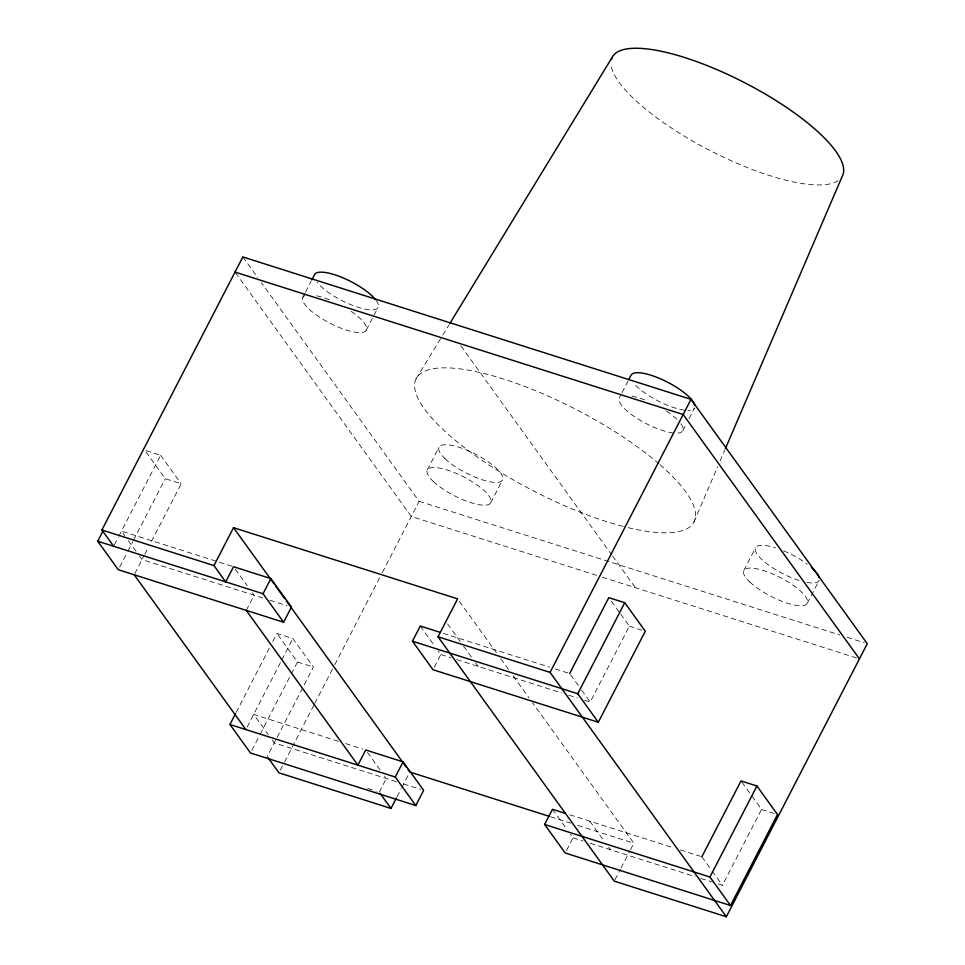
<?xml version="1.0" encoding="UTF-8"?>
<svg xmlns="http://www.w3.org/2000/svg" width="965" height="965" viewBox="0 0 965 965"><rect width="100%" height="100%" fill="white"/><g stroke="black" fill="none" stroke-linecap="round" stroke-linejoin="round"><path stroke-width="0.72" stroke-dasharray="4.83 3.62" d="M693.956 521.932L717.707 466.565M720.083 461.029L724.836 449.955M114.316 545.02L118.225 537.433M118.876 536.166L160.636 455.263L144.714 450.209L165.28 478.712L181.203 483.779L150.986 542.318M119.684 567.046L127.284 552.33M127.971 550.991L132.808 541.618M133.496 540.279L165.28 478.712M134.883 573.524L144.111 555.623M144.798 554.296L148.236 547.638M302.805 297.377L304.88 293.372M305.567 292.033L311.092 281.322M366.302 330.114L378.051 307.365M246.268 610.387L254.097 595.224L252.384 592.848M236.148 712.447L270.007 646.864M272.769 641.508L276.907 633.474L292.841 638.541L313.408 667.044L267.209 756.548M247.161 727.019L281.165 661.158M281.852 659.831L292.841 638.541M251.877 750.324L259.476 735.607M260.176 734.269L290.562 675.367M291.261 674.028L297.473 661.99L276.907 633.474M427.29 469.967L439.039 447.205M280.333 770.167L283.782 763.496M284.47 762.157L314.107 704.74M314.795 703.401L334.095 666.019M334.783 664.68L381.645 573.885M382.333 572.559L419.112 501.305L261.346 282.6M490.787 502.693L502.536 479.943M434.298 667.189L440.824 654.547L438.255 650.989M379.245 792.144L386.29 778.49L384.577 776.113M397.037 796.728L401.066 788.936M401.742 787.633L409.124 773.327M621.388 393.937L619.313 397.954A35.717 10.506 27.3 0 0 636.731 418.159A35.717 10.506 27.3 0 0 673.956 433.056M622.075 392.598L628.299 380.548M682.81 430.68L686.272 423.985M689.034 418.641L694.559 407.93A35.717 10.506 27.3 0 1 687.924 410.415M584.464 700.192L590.218 702.013L629.361 626.164L620.797 614.295M566.503 850.467L573.029 837.825L570.46 834.255M743.798 570.532L755.547 547.77M614.97 879.839L620.374 869.381M621.05 868.078L629.819 851.07M630.495 849.767L633.872 843.229L532.511 702.713M807.295 603.258L819.044 580.508A35.717 10.506 27.3 0 1 806.378 582.329M718.105 883.916L722.411 885.291L761.566 809.442L751.277 795.184M416.144 378.714L442.03 336.29M442.814 335L449.087 324.71M419.112 501.305L839.972 635.03M847.161 637.31L864.399 642.787M596.575 575.357L411.283 516.48L235.014 272.106M602.317 577.179L856.558 657.961M629.361 626.164L643.957 630.808M232.095 566.25L121.493 531.112L124.919 535.865M443.249 633.342L549.543 667.117M555.285 668.938L568.216 673.051M262.709 597.962L142.06 559.616L139.491 556.057M269.898 600.242L287.136 605.718M440.824 654.547L450.884 657.744M456.626 659.565L561.485 692.882M568.674 695.174L577.287 697.912M297.473 661.99L313.408 667.044M761.566 809.442L774.835 813.664M338.438 741.313L253.686 714.389L268.258 734.582M345.627 743.593L362.852 749.069M569.7 814.786L673.124 847.656M680.301 849.936L700.409 856.329M550.557 816.752L570.665 823.145M577.854 825.425L633.872 843.229M396.35 781.686L274.253 742.893L271.684 739.335M403.527 783.966L420.764 789.442M573.029 837.825L583.077 841.022M590.266 843.301L695.126 876.618M700.867 878.44L712.363 882.094M367.762 788.489L376.374 791.228M460.848 345.747L611.557 554.682M612.437 555.912L635.356 587.673M611.364 601.219L619.94 613.101M741.856 782.12L750.42 794.002M570.508 674.692L580.785 688.95M581.642 690.132L590.218 702.013M701.845 856.775L711.277 869.851M712.134 871.033L722.411 885.291M242.842 256.943L257.824 277.715M459.364 601.304L496.384 652.617M500.787 658.733L508.724 669.734M513.127 675.838L528.989 697.828M447.543 623.945L460.184 641.472M463.61 646.224L471.318 656.912M475.6 662.859L478.17 666.417M589.808 821.179L603.523 840.189M608.662 847.318L610.375 849.695M420.27 626.044L434.829 646.236M552.462 809.309L566.178 828.32M160.636 455.263L181.203 483.779M235.243 569.085L247.245 585.719M367.448 752.362L381.151 771.361M128.345 540.617L136.053 551.305M659.964 464.684A156.282 45.946 27.3 0 1 624.548 526.781M623.088 526.408A156.282 45.946 27.3 0 1 437.82 424.455A156.282 45.946 27.3 0 1 468.809 370.222A156.282 45.946 27.3 0 1 658.89 463.755M680.94 423.804A35.717 10.506 27.3 0 1 676.175 433.164M631.978 396.12A35.717 10.506 27.3 0 1 646.067 400.463M666.393 411.114A35.717 10.506 27.3 0 1 676.887 419.268M684.487 410.173A35.717 10.506 27.3 0 1 634.319 383.817M799.044 580.435A35.717 10.506 27.3 0 1 757.416 554.646A35.717 10.506 27.3 0 1 775.546 547.855M783.676 550.858A35.717 10.506 27.3 0 1 807.295 564.223M351.103 311.369A35.717 10.506 27.3 0 1 362.768 332.334A35.717 10.506 27.3 0 1 320.464 317.75A35.717 10.506 27.3 0 1 305.121 295.519M316.604 295.785A35.717 10.506 27.3 0 1 330.935 300.465M376.181 300.489A35.717 10.506 27.3 0 1 358.823 307.533A35.717 10.506 27.3 0 1 317.075 282.359M838.042 180.672A129.491 38.069 27.3 0 1 710.035 150.54A129.491 38.069 27.3 0 1 610.929 63.593M749.733 581.943A35.717 10.506 27.3 0 0 804.991 605.127A35.717 10.506 27.3 0 0 771.928 573.62A35.717 10.506 27.3 0 0 749.733 581.943M444.974 458.628A35.717 10.506 27.3 0 0 500.22 481.812A35.717 10.506 27.3 0 0 467.169 450.293A35.717 10.506 27.3 0 0 444.974 458.628M433.225 481.378A35.717 10.506 27.3 0 0 488.483 504.562A35.717 10.506 27.3 0 0 455.42 473.055A35.717 10.506 27.3 0 0 433.225 481.378"/><path stroke-width="1.45" d="M725.427 448.58L842.397 175.932A129.491 38.069 27.3 0 0 740.806 80.746A129.491 38.069 27.3 0 0 611.327 59.601M113.665 546.274L101.916 529.99L242.842 256.943L691 399.341L867.27 643.703L726.331 916.75L614.295 881.154L438.026 636.779L457.603 598.867L233.518 527.662L213.953 565.587L225.701 581.883L233.53 566.708L270.875 578.578L291.442 607.082L283.613 622.256L118.297 569.724L97.73 541.22L103.255 530.509M311.792 279.983L314.554 274.627A35.717 10.506 27.3 0 1 341.851 277.377A35.717 10.506 27.3 0 1 375.53 299.632M283.613 622.256L263.047 593.74L270.875 578.578M246.268 610.387L357.906 765.149L365.735 749.986L403.081 761.855L423.647 790.359L415.806 805.534L250.502 753.002L229.935 724.498L235.46 713.786M569.652 673.51L608.794 597.661L624.729 602.715L645.283 631.231L598.312 722.242L432.995 669.722L412.429 641.206L420.27 626.044L440.378 632.425M415.806 805.534L395.252 777.018L403.081 761.855M268.053 757.706L278.957 772.832L390.994 808.441L396.374 798.031M628.987 379.209L631.062 375.192A35.717 10.506 27.3 0 1 663.389 380.138A35.717 10.506 27.3 0 1 694.703 404.95M726.331 916.75L550.074 672.388L691 399.341M598.312 722.242L577.745 693.739L624.729 602.715M701.845 856.775L740.999 780.938L756.922 785.993L777.488 814.508L730.517 905.52L565.201 852.988L544.634 824.484L552.462 809.309L565.394 813.423M730.517 905.52L709.95 877.016L756.922 785.993M449.871 323.432L612.208 57.273M235.014 272.106L683.172 414.504L859.441 658.878M101.916 529.99L213.953 565.587M438.026 636.779L550.074 672.388M97.73 541.22L263.047 593.74M412.429 641.206L577.745 693.739M549.121 816.306L409.787 772.024L408.026 769.587M229.935 724.498L395.252 777.018M544.634 824.484L709.95 877.016M233.518 527.662L274.06 583.873M275.833 586.31L284.639 598.529M286.4 600.978L406.265 767.139M380.089 793.302L390.994 808.441M134.232 574.79L245.858 729.552M811.36 567.492A35.717 10.506 27.3 0 1 819.201 577.528"/></g></svg>
